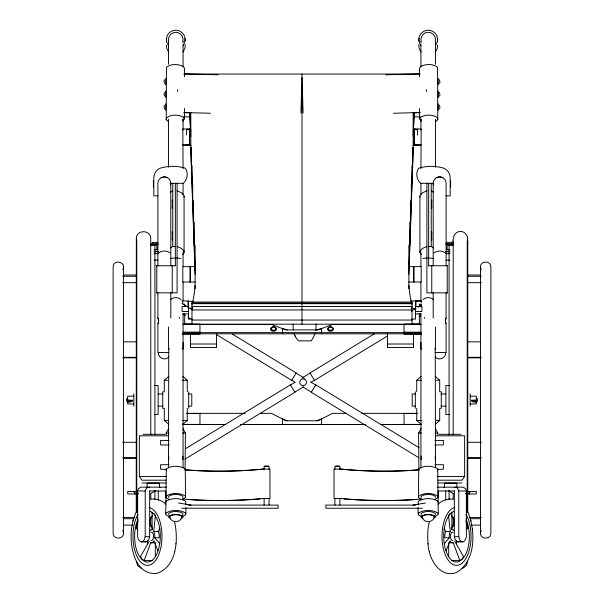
<?xml version="1.0" encoding="UTF-8"?>
<svg xmlns="http://www.w3.org/2000/svg" width="604" height="604" viewBox="0 0 604 604"><rect width="100%" height="100%" fill="white"/><g stroke="black" fill="none" stroke-linecap="round" stroke-linejoin="round"><path stroke-width="0.91" d="M183.072 342.415L183.072 348.969M448.651 556.812L448.727 543.668M434.533 348.886L435.507 348.969L435.507 327.013M177.621 91.529L177.674 89.686M300.935 113.061L301.894 77.916M408.885 270.041L413.174 147.67M408.885 274.186L413.174 151.815L413.174 112.691M169.467 348.886L168.493 348.969L168.493 327.013M421.902 348.886L420.928 348.969L420.928 342.415M131.551 528.719L131.483 529.112C129.475 545.963 134.526 574.857 156.466 573.49C177.048 566.96 178.595 539.198 174.465 521.312M413.174 132.08L414.231 112.691L420.309 112.691M413.174 136.225L414.231 112.691M445.639 352.517C446.258 357.93 438.791 361.184 435.25 357.039M149.664 490.992L149.664 536.669A8.079 4.039 90 0 1 145.881 541.916L141.419 541.916A8.079 4.039 -90 0 1 137.629 536.669L137.629 490.992L138.263 488.847L140.785 487.164L165.836 487.164A5.821 5.043 90 0 1 166.357 487.201M141.419 541.916A8.079 4.039 -90 0 0 145.202 536.669L145.239 490.425L147.014 487.67L149.664 487.164M167.995 121.366L166.236 119.735L166.417 117.954C171.023 114.179 178.127 114.518 183.254 117.085L184.469 118.792L182.823 121.208L182.823 119.464M159.683 543.638L154.684 537.756A6.561 3.277 -90 0 0 153.703 531.497L155.454 515.469M136.247 491.739L136.33 238.89C135.711 229.346 151.34 229.346 150.721 238.89L150.804 434.646M467.67 561.229L466.386 565.593L462.747 568.319M123.51 267.028L123.51 533.09C123.767 539.765 112.873 539.765 113.129 533.09L113.129 267.028C113.122 258.444 127.112 262.189 122.816 269.618M185.171 46.017L184.847 48.456L182.914 52.027M170.592 184.983L170.811 183.306A6.463 6.463 0 0 0 164.348 176.844L161.117 177.712M437.598 46.017L437.281 48.456L435.348 52.027M480.49 267.028C480.233 260.354 491.127 260.354 490.871 267.028L490.871 533.09C491.127 539.765 480.233 539.765 480.49 533.09L480.49 267.028L481.184 269.618M480.49 533.09L481.184 530.493M168.743 456.141L168.743 459.674M182.823 459.674L182.823 456.141M421.177 456.141L421.177 459.674M435.257 459.674L435.257 456.141M158.558 321.721L157.893 323.933L157.893 352.517L168.916 352.517M445.442 320.158L446.092 317.923L446.107 292.849M175.907 543.932L175.983 543.547M132.971 521.003L135.734 512.728M174.345 552.486L174.496 551.656M131.483 529.112L133.122 520.172M453.279 244.378C452.275 239.124 453.815 231.438 460.474 231.43C465.306 231.37 468.968 236.64 467.224 241.147L467.224 491.739M429.535 521.312C427.473 528.523 427.489 536.125 428.017 543.547L428.093 543.932M476.322 400.059L471.799 400.293A10.442 1.359 0 0 0 476.322 401.29M453.71 525.321L454.616 521.833M420.928 145.579L414.238 145.179L414.487 128.743L421.177 129.135L420.928 168.614M414.238 145.179L414.487 128.743M158.044 323.759L158.739 320.935L157.908 317.923L157.893 292.849M138.014 518.919L136.081 524.415L134.934 530.72A25.723 12.858 -90 0 0 138.777 555.265L141.525 559.123L144.673 561.426A25.723 12.858 -90 0 0 156.949 553.74L158.875 548.243L160.03 541.939A25.723 12.858 -90 0 0 156.187 517.394L153.439 513.536L150.283 511.226M149.8 520.965L150.517 518.919A25.723 12.858 -90 0 1 152.631 515.227M149.263 541.161L140.438 556.699L142.159 559.123L144.137 560.572L150.766 542.732A6.561 3.277 -90 0 0 153.892 540.769L157.969 550.848M168.909 499.198L166.327 497.726L165.979 496.873L166.327 468.787C171.747 465.42 179.818 465.42 185.239 468.787L185.587 496.873L185.239 497.726L182.657 499.198M165.979 496.873L166.327 496.012C171.747 492.653 179.818 492.653 185.239 496.012L185.587 496.873M168.682 516.352L166.002 514.834L166.002 513.06C171.604 509.572 179.962 509.572 185.564 513.06L185.564 514.834L182.884 516.352M185.239 470.501L185.587 469.64M182.823 497.492L182.823 496.254C178.784 493.778 172.789 493.778 168.743 496.254L168.743 497.492M182.287 515.891L181.427 516.941M182.823 514.563L182.823 513.332C178.784 510.848 172.789 510.848 168.743 513.332L168.743 514.563M421.343 499.198L418.761 497.726L418.413 496.873L418.761 468.787C424.182 465.42 432.253 465.42 437.674 468.787L438.021 496.873L437.674 497.726L435.091 499.198M418.413 496.873L418.761 496.012C424.182 492.653 432.253 492.653 437.674 496.012L438.021 496.873M421.116 516.352L418.436 514.834L418.436 513.06C424.038 509.572 432.396 509.572 437.998 513.06L437.998 514.834L435.318 516.352M437.674 470.501L438.021 469.64M435.257 497.492L435.257 496.254C431.211 493.778 425.216 493.778 421.177 496.254L421.177 497.492M434.721 515.891L433.861 516.941M435.257 514.563L435.257 513.332C431.211 510.848 425.216 510.848 421.177 513.332L421.177 514.563M451.445 529.368L454.502 521.803M446.031 550.848L450.108 540.769A6.561 3.277 -90 0 0 453.234 542.732L459.863 560.572L461.841 559.123L463.562 556.699L454.736 541.161M164.477 79.773L164.069 80.981L164.477 83.465M164.477 92.427L164.069 93.635L164.477 96.119M164.477 105.232L164.069 106.44L164.477 108.924M439.523 83.465L439.931 82.257L439.523 79.773M439.523 96.119L439.931 94.911L439.523 92.427M439.523 108.924L439.931 107.716L439.523 105.232M421.177 302.612L421.902 300.958L415.575 300.958L415.529 319.086L411.777 319.086M437.598 45.519L437.281 46.04M166.153 434.925L166.153 433.045L168.743 428.485M418.912 469.716L418.58 433.045L421.177 428.485M154.684 537.756L159.184 537.756A6.561 3.277 -90 0 0 158.203 531.497L159.901 528.289M421.177 119.464L421.177 121.208L419.531 118.792L420.746 117.085C425.873 114.518 432.977 114.179 437.583 117.954L437.764 119.735L436.005 121.366M449.006 514.819L449.92 513.536M436.111 435.794L464.627 435.794L464.627 476.556L461.969 480.203L438.096 480.203M182.906 254.631L183.586 253.763A12.231 5.934 0 0 0 183.88 251.022L181.593 248.463L177.093 246.5M444.317 543.638L449.316 537.756A6.561 3.277 -90 0 1 450.297 531.497L448.546 515.469M157.893 317.946L158.558 320.158M446.107 317.946L445.261 320.935L446.107 323.933L446.107 352.517L435.084 352.517M180.951 519.229C178.474 522.536 173.091 522.536 170.607 519.229M433.393 519.229C430.909 522.536 425.526 522.536 423.049 519.229M168.743 424.242L164.303 420.55L164.303 408.312L162.733 408.312L162.733 391.807L164.303 391.807L164.303 380.263L168.743 376.39M416.73 391.807L416.73 380.263L421.177 376.39M187.27 408.312L187.27 420.55L182.823 424.242M435.257 376.39L439.697 380.263L439.697 391.807L441.267 391.807L441.267 408.312L439.697 408.312L439.697 420.55L435.257 424.242M168.75 357.039C165.209 361.184 157.742 357.93 158.361 352.517M158.754 252.872C161.864 250.403 166.832 250.403 169.943 252.872M434.057 252.872C437.168 250.403 442.136 250.403 445.246 252.872M438.126 504.174C442.015 500.331 447.632 498.368 453.008 499.168M451.498 512.381L451.898 512.086L451.807 529.927A6.561 3.277 -90 0 1 454.276 530.788M453.717 511.226L450.561 513.536L447.813 517.394A25.723 12.858 -90 0 0 443.97 541.939L445.125 548.243L447.051 553.74A25.723 12.858 90 0 0 459.327 561.426L462.475 559.123L465.223 555.265A25.723 12.858 -90 0 0 469.066 530.72L467.919 524.415L465.986 518.919M170.63 299.546C173.439 296.934 178.127 296.934 180.936 299.546M423.064 299.546C425.873 296.934 430.561 296.934 433.37 299.546M170.434 192.238L172.759 190.826M170.434 247.912L172.759 246.5L175.341 246.5M185.481 448.689L290.418 384.854L294.933 392.268L185.186 459.025M374.404 333.763L310.003 372.947L314.51 380.354L386.968 336.285M411.437 311.241L415.461 308.787M417.877 307.323L421.094 305.36M290.509 385.005L294.888 382.347M302.03 377.998L310.094 373.091M294.835 392.117L303.321 386.96M311.113 382.219L314.42 380.203M419.168 316.692L420.777 315.711M136.21 492.003L137.727 491.173M136.21 493.627L137.727 492.796M150.464 493.627L155.794 490.72M466.364 529.24L468.002 528.372L466.069 520.965L468.002 528.372L466.499 528.372M318.036 420.784L332.532 413.355L346.643 413.355M443.698 487.662L444.182 487.443A5.821 5.043 -90 0 1 444.687 487.292M180.936 518.572L182.823 517.5L182.823 516.269C178.784 513.793 172.789 513.793 168.743 516.269L168.743 517.5L170.63 518.572M433.37 518.572L435.257 517.5L435.257 516.269C431.211 513.793 425.216 513.793 421.177 516.269L421.177 517.5L423.064 518.572M433.68 518.013L434.502 517.424L434.502 516.345C430.894 514.14 425.556 514.147 421.939 516.337L421.932 517.424L422.755 518.013M436.42 177.712L439.652 176.844L442.883 177.712M181.245 518.013L182.068 517.424L182.068 516.345C178.459 514.14 173.114 514.14 169.498 516.345L169.498 517.424L170.32 518.013M426.907 190.826L422.407 192.789L420.12 195.356A12.231 5.934 0 0 0 420.022 197.183M426.907 246.5L422.407 248.463L420.12 251.022A12.231 5.934 0 0 0 420.414 253.763L421.094 254.631M316.775 329.905L321.57 328.538L321.57 333.816M170.63 258.437L175.152 257.946M423.064 258.437L427.587 257.946M412.909 505.103L425.427 503.004M150.992 499.168C156.368 498.368 161.985 500.331 165.873 504.174M418.081 469.897A156.768 53.409 1.8 0 1 339.901 469.014L340.777 469.104L334.035 469.104L334.035 498.481L340.777 498.481M454.336 487.164L456.986 487.67L458.761 490.425L458.798 536.669A8.079 4.039 -90 0 0 462.581 541.916A8.079 4.039 -90 0 0 466.371 536.669L466.371 490.992L465.737 488.847L463.215 487.164L438.164 487.164A5.821 5.043 -90 0 0 437.643 487.201M184.998 469.836L192.412 470.357A156.187 53.212 -1.8 0 0 257.531 469.618L264.099 469.014A156.768 53.409 -1.8 0 1 185.919 469.897M264.19 498.481L259.924 498.866A165.919 56.519 -1.8 0 1 190.743 499.651L182.295 499.063M263.336 469.104L269.965 469.104L269.965 498.481L263.223 498.481M419.002 469.836L411.588 470.357A156.187 53.212 1.8 0 1 346.469 469.618L340.716 469.097M421.705 499.063L413.257 499.651A165.919 56.519 1.8 0 1 344.076 498.866L339.81 498.481M183.072 145.579L189.762 145.179L189.513 128.743L182.823 129.135L183.072 168.614M189.762 129.588L186.417 129.792L186.417 134.934M182.823 144.726L189.513 144.333L189.762 145.179M437.356 469.474L443.411 469.142L443.411 464.718L434.918 464.718M385.873 74.79L419.531 73.869M393.521 113.258L419.682 112.54M187.761 301.381L193.401 301.373M410.811 300.996L421.131 300.981M168.743 348.886L168.493 467.836M183.714 74.043L420.286 74.043M183.692 112.691L189.769 112.691L190.826 132.08M183.692 116.844L189.769 116.844L190.826 136.225M414.231 116.844L420.309 116.844M186.417 145.383L191.113 145.383M412.887 145.383L417.583 145.383M157.893 195.855L153.831 195.855L153.831 177.78A10.404 10.404 0 0 1 160.12 168.229A43.261 43.261 0 0 1 185.42 168.229A11.921 11.921 0 0 1 183.374 183.306L170.811 183.306L170.811 265.76M446.107 195.855L450.169 195.855L450.169 177.78A10.404 10.404 0 0 0 443.88 168.229A43.261 43.261 0 0 0 418.58 168.229A11.921 11.921 0 0 0 420.626 183.306L433.189 183.306A6.463 6.463 0 0 1 439.652 176.844A6.463 6.463 0 0 1 446.107 183.306L446.107 265.76M157.908 242.385L152.246 242.385L152.246 244.235M446.092 242.385L451.754 242.385L451.754 244.235M158.097 243.948L151.174 243.948L151.174 245.579L156.897 245.579L156.897 249.875M445.903 243.948L452.826 243.948L452.826 245.579L447.103 245.579L447.103 249.875M152.246 244.152L158.112 244.152M445.888 244.152L451.754 244.152M428.659 246.5L431.241 246.5L433.566 247.912M154.103 249.731L156.897 249.731M447.103 249.731L449.897 249.731M154.715 251.513L158.112 251.513M445.888 251.513L449.285 251.513M153.922 251.717L158.112 251.717M445.888 251.717L450.078 251.717M153.99 253.665L158.346 253.665M445.654 253.665L450.01 253.665M154.133 260.135L157.908 260.135M446.092 260.135L449.867 260.135M156.3 265.76L175.341 265.76M428.659 265.76L447.7 265.76M195.137 266.628L182.823 266.628L182.823 282.023L195.137 282.023M408.863 266.628L421.177 266.628L421.177 282.023L408.863 282.023M123.51 275.001L136.617 275.001M467.383 275.001L480.49 275.001M122.589 276.285L136.617 276.285M467.383 276.285L481.411 276.285M122.589 282.68L136.617 282.68M467.383 282.68L481.411 282.68M156.3 292.849L177.093 292.849L177.093 183.306M447.7 292.849L426.907 292.849L426.907 183.306M191.974 303.132L412.026 303.132M191.974 303.676L412.026 303.676M182.952 304.144L184.658 304.144L184.658 305.881M421.048 304.144L419.342 304.144L419.342 306.749M191.974 306.47L412.026 306.47M415.529 306.553L421.902 306.553L421.902 311.521L415.529 311.521M189.935 308.523L192.767 308.523M411.233 308.523L415.945 308.523M191.974 309.965L412.026 309.965M188.471 311.521L182.098 311.521L182.098 306.553L188.471 306.553L188.471 319.086L192.223 319.086M182.952 313.876L188.471 313.876M415.529 313.876L421.048 313.876M191.974 320.044L412.026 320.044M192.314 324.023L184.658 324.023L184.658 313.876M411.686 324.023L419.342 324.023L419.342 313.876M183.103 324.106L199.954 324.106L199.954 332.63M420.897 324.106L404.046 324.106L404.046 332.63M183.02 324.446L271.468 324.446L285.964 329.905L318.036 329.905L332.532 324.446L420.98 324.446M183.103 332.17L199.954 332.17M404.046 332.17L420.897 332.17M183.02 332.63L420.98 332.63M182.937 333.816L421.064 333.816M182.272 334.155L199.954 334.155L199.954 333.635M421.728 334.155L404.046 334.155L404.046 333.635M123.51 341.856L136.617 341.856M467.383 341.856L480.49 341.856M190.449 344.001L216.549 344.001M387.451 344.001L413.551 344.001M182.098 348.886L182.823 348.886M123.51 357.311L136.617 357.311M467.383 357.311L480.49 357.311M122.589 357.84L136.617 357.84M467.383 357.84L481.411 357.84M182.823 376.39L187.27 380.263L187.27 391.807M164.303 380.263L167.663 380.263M182.317 380.263L187.27 380.263M416.73 380.263L421.683 380.263M436.337 380.263L439.697 380.263M154.677 385.533L158.12 385.533L158.12 414.586L154.677 414.586M449.323 385.533L445.88 385.533L445.88 414.586L449.323 414.586M158.316 393.974L162.733 393.974M188.697 393.974L191.785 393.974L191.785 406.145L188.697 406.145M415.303 393.974L412.215 393.974L412.215 406.145L415.303 406.145M441.267 393.974L445.684 393.974M133.816 396.179L127.678 396.179L127.678 403.94L133.816 403.94M470.184 396.179L476.322 396.179L476.322 403.94L470.184 403.94M127.678 400.059L132.201 400.293A10.442 1.359 0 0 1 127.678 401.29M158.316 406.145L162.733 406.145M441.267 406.145L445.684 406.145M186.553 413.355L245.118 413.355M260.181 413.378L271.468 413.355L285.964 420.784M361.698 413.355L417.447 413.355M186.923 413.43L199.954 413.43M404.046 413.43L417.077 413.43M164.303 420.55L167.663 420.55M182.317 420.55L187.27 420.55M416.73 408.312L416.73 420.55L421.683 420.55M436.337 420.55L439.697 420.55M285.964 420.769L318.036 420.769M421.177 424.242L416.73 420.55M182.272 424.386L225.405 424.476L183.02 424.491M380.475 424.476L421.728 424.386M381.418 424.491L420.98 424.491M182.823 428.485L185.42 433.045L185.088 469.716M435.257 428.485L437.847 433.045L437.847 434.925M166.153 433.045L168.969 433.045M182.597 433.045L185.42 433.045M418.58 433.045L421.403 433.045M435.031 433.045L437.847 433.045M143.065 434.314L164.869 434.314M439.131 434.314L460.935 434.314M167.889 435.794L139.373 435.794L139.373 476.556L142.031 480.203L165.904 480.203M169.097 440.437L160.588 440.437L160.672 444.959L169.097 444.959M434.903 440.437L443.411 440.437L443.328 444.959L434.903 444.959M122.589 442.279L136.617 442.279M467.383 442.279L481.411 442.279M122.589 457.734L136.617 457.734M467.383 457.734L481.411 457.734M123.51 458.262L136.617 458.262M467.383 458.262L480.49 458.262M169.082 464.718L160.588 464.718L160.588 469.142L166.644 469.474M264.741 466.016L268.44 466.016M335.56 466.016L339.259 466.016M139.373 476.556L166.259 476.556M437.741 476.556L464.627 476.556M142.031 482.974L165.904 482.974M438.096 482.974L461.969 482.974M137.629 490.992L145.202 490.992M149.286 490.992L165.836 490.992L165.836 502.181M454.714 490.992L438.164 490.992L438.164 502.181M458.798 490.992L466.371 490.992M137.448 491.452L127.761 491.452L127.761 493.951L138.331 493.951M466.552 491.452L476.239 491.452L476.239 493.951L465.669 493.951M136.557 492.003L133.884 492.003L133.884 491.452M467.443 492.003L470.116 492.003L470.116 491.452M134.518 493.627L138.173 493.627M465.827 493.627L469.482 493.627M188.267 505.103L278.119 505.103L278.119 508.243L181.676 508.243M415.733 505.103L325.881 505.103L325.881 508.243L422.324 508.243M122.589 517.439L134.745 517.439M469.255 517.439L481.411 517.439M123.51 518.715L133.809 518.715M470.191 518.715L480.49 518.715M123.51 525.118L132.872 525.118M471.128 525.118L480.49 525.118M137.501 528.372L135.998 528.372L137.931 520.965L135.998 528.372L137.637 529.24M153.703 531.497L158.203 531.497M444.099 528.289L445.797 531.497L450.297 531.497M145.202 536.669L149.664 536.669M454.336 490.992L454.336 536.669L458.798 536.669M449.316 537.756L444.816 537.756A6.561 3.277 -90 0 1 445.797 531.497M458.119 541.916L462.581 541.916M150.766 542.732L155.266 542.732M448.734 542.732L453.234 542.732M144.137 560.572L152.276 560.572M451.724 560.572L459.863 560.572M435.257 348.886L435.507 467.836M184.469 73.869L218.127 74.79M184.318 112.54L210.479 113.258M428.848 257.946L433.37 258.437M176.413 257.946L180.936 258.437M414.238 129.588L417.583 129.792L417.583 134.934M414.487 144.333L421.177 144.726M178.573 503.004L191.09 505.103M287.225 329.905L282.43 328.538L282.43 333.816M177.093 190.826L181.593 192.789L183.88 195.356A12.231 5.934 0 0 1 183.978 197.183M167.58 177.712L164.348 176.844A6.463 6.463 0 0 0 157.893 183.306L157.893 265.76M160.302 487.662L159.818 487.443A5.821 5.043 90 0 0 159.313 487.292M141.253 568.319L137.614 565.593L136.33 561.229M466.273 491.173L467.79 492.003M466.273 492.796L467.79 493.627M448.206 490.72L453.536 493.627M431.241 190.826L433.566 192.238M181.887 303.404L192.351 309.769M232.6 334.254L296.202 372.947L291.694 380.354L216.821 334.812M419.116 447.715L315.786 384.854L311.271 392.268L418.61 457.568M296.111 373.091L303.382 377.515M310.592 381.902L315.688 385.005M291.785 380.203L295.092 382.219M302.883 386.96L311.362 392.117M183.012 314.246L185.428 315.711M187.844 317.183L190.26 318.648M152.502 512.381L152.102 512.086L152.193 529.927A6.561 3.277 -90 0 0 149.724 530.788M422.574 516.941L421.713 515.891M170.139 516.941L169.279 515.891M421.086 52.027L419.153 48.456L418.829 46.017M168.652 52.027L166.719 48.456L166.402 46.017M154.08 513.536L154.994 514.819M166.719 46.04L166.402 45.519M295.046 335.816L295.605 336.911M182.823 302.612L182.098 300.958L188.425 300.958L188.425 307.708M122.816 530.493L123.51 533.09M149.498 521.803L152.555 529.368M418.413 469.64L418.761 470.501M165.979 469.64L166.327 470.501M468.266 512.728C475.507 531.724 476.103 560.92 456.284 572.622C439.206 578.549 428.349 557.771 428.017 543.547M454.2 520.965L453.483 518.919A25.723 12.858 -90 0 0 451.369 515.227M149.384 521.833L150.29 525.321M136.33 238.89L136.776 241.147L136.776 491.739M470.878 520.172L471.029 521.003M429.504 551.656L429.655 552.486M472.449 528.719L472.517 529.112M445.933 323.555L445.442 321.721M421.177 306.145L420.928 304.378L420.928 306.251M433.408 184.983L433.189 183.306L433.189 265.76M190.826 147.67L195.115 270.041M195.115 274.186L190.826 151.815L190.826 112.691M426.326 89.686L426.379 91.529M302.106 77.916L303.065 113.061M155.273 543.668L155.349 556.812M477.288 398.497L477.288 401.622M471.777 400.059L471.799 401.298A10.442 1.359 0 0 0 476.322 402.294M470.184 393.936L470.184 406.182M469.482 491.452L469.482 493.951M467.753 241.147L467.753 491.739M467.753 493.619L467.753 512.426M467.67 238.89L467.67 244.378M467.224 493.385L467.224 512.426M456.881 487.164L456.881 483.155L444.499 483.155L444.499 487.164M453.196 241.147L453.196 434.646M453.196 493.619L453.196 499.266M453.196 517.107L453.196 526.462M450.629 180.785L450.629 186.998M449.082 246.213L449.082 434.827M449.082 490.418L449.082 499.538M447.224 265.76L447.224 292.849M445.729 490.992L445.729 500.316M438.27 78.339L438.27 84.892M438.27 91L438.27 97.546M438.27 103.805L438.27 110.351M438.353 513.944L437.998 501.214C432.396 497.734 424.038 497.734 418.436 501.214L418.081 504.838M437.764 119.735L437.583 67.323C432.977 63.556 425.873 63.896 420.746 66.455L419.531 68.169L419.531 76.678M435.507 41.57L435.507 64.228M435.507 119.305L435.507 167.346M433.189 292.849L433.189 318.021M431.747 200.09L431.747 203.548M431.747 204.952L431.747 208.41M431.747 231.777L431.747 235.235M431.747 236.64L431.747 240.098M431.762 265.76L431.762 292.849M431.241 183.306L431.241 246.5M428.659 183.306L428.659 265.964M424.476 317.417L424.476 318.308M420.928 41.57L420.928 43.095M420.928 45.036L420.928 66.757M420.928 118.799L420.928 129.988M420.928 183.359L420.928 194.662M420.928 252.125L420.928 266.628M420.928 282.023L420.928 300.649M420.928 313.642L420.928 467.836M419.923 196.27L419.923 251.944M419.531 108.501L419.531 118.792M418.829 44.583L418.829 45.474M418.081 507.571L418.081 513.944M415.945 300.958L415.945 306.772M415.303 391.807L415.303 408.312M414.042 266.628L414.042 282.023M413.544 266.628L413.544 282.023M413.551 333.431L413.551 347.542L387.451 347.542L387.451 333.431M412.54 147.67L412.54 165.685M412.026 332.63L412.026 333.816M411.905 165.685L411.905 183.707M411.309 183.707L411.309 200.724M410.569 200.724L410.569 221.94M409.754 221.94L409.754 245.156M408.885 245.156L408.885 288.674M404.046 413.355L404.046 424.491M339.901 469.104L339.901 466.386L334.918 466.386L334.918 469.104M339.901 498.481L339.901 505.103M334.918 498.481L334.918 505.103M321.57 424.491L321.57 418.919L316.775 420.769M316.051 323.955L316.051 326.477A23.481 23.481 0 0 1 315.733 330.328M302 74.043L302 78.754M302 84.409L302 301.162M302 302.068L302 302.649M302 303.132L302 309.965M302 311L302 324.197M293.159 323.955L293.159 327.496A19.32 19.32 0 0 0 293.31 329.943M287.225 420.769L282.43 418.919L282.43 424.491M269.082 469.104L269.082 466.386L264.099 466.386L264.099 469.104M269.082 498.481L269.082 505.103M264.099 498.481L264.099 505.103M216.549 333.431L216.549 347.542L190.449 347.542L190.449 333.431M199.954 413.355L199.954 424.491M195.115 245.156L195.115 288.674M194.246 221.94L194.246 245.156M193.431 200.724L193.431 221.94M192.691 183.707L192.691 200.724M192.095 165.685L192.095 183.707M191.974 332.63L191.974 333.816M191.46 147.67L191.46 165.685M190.456 266.628L190.456 282.023M189.958 266.628L189.958 282.023M189.769 112.691L189.769 116.844M189.513 128.743L189.513 144.333M188.697 391.807L188.697 408.312M188.055 300.958L188.055 306.772M185.919 504.838L185.564 501.214C179.962 497.734 171.604 497.734 166.002 501.214L165.647 513.944M185.919 507.571L185.919 513.944M185.171 44.583L185.171 45.474M184.469 76.678L184.469 68.169L183.254 66.455C178.127 63.896 171.023 63.556 166.417 67.323L166.236 119.735M184.469 108.501L184.469 118.792M184.077 196.27L184.077 251.944M183.072 41.57L183.072 43.095M183.072 45.036L183.072 66.757M183.072 118.799L183.072 129.988M183.072 183.359L183.072 194.662M183.072 252.125L183.072 266.628M183.072 282.023L183.072 300.649M183.072 313.642L183.072 467.836M179.524 317.417L179.524 318.308M175.341 183.306L175.341 265.964M172.759 183.306L172.759 246.5M172.253 200.09L172.253 203.548M172.253 204.952L172.253 208.41M172.253 231.777L172.253 235.235M172.253 236.64L172.253 240.098M172.238 265.76L172.238 292.849M170.811 292.849L170.811 318.021M168.493 41.57L168.493 64.228M168.493 119.305L168.493 167.346M165.73 78.339L165.73 84.892M165.73 91L165.73 97.546M165.73 103.805L165.73 110.351M159.501 487.164L159.501 483.155L147.119 483.155L147.119 487.164M158.271 490.992L158.271 500.316M156.776 265.76L156.776 292.849M154.918 246.213L154.918 434.827M154.918 490.418L154.918 499.538M153.371 180.785L153.371 186.998M150.804 493.619L150.804 499.266M150.804 517.107L150.804 526.462M136.776 493.385L136.776 512.426M136.247 493.619L136.247 512.426M134.518 491.452L134.518 493.951M133.816 393.936L133.816 406.182M132.223 400.059L132.223 401.245A10.442 1.359 0 0 1 127.678 402.294M126.712 398.497L126.712 401.622M314.79 334.08A23.481 23.481 0 0 1 311.136 340.86L298.527 340.86A19.32 19.32 0 0 1 294.125 333.536M303.903 378.799A3.39 3.382 -31.3 0 1 304.718 379.146M260.007 498.851A166.5 56.723 -1.8 0 1 190.592 499.644M168.743 41.472A7.293 7.293 0 0 1 175.787 32.291A7.293 7.293 0 0 1 182.823 41.472M182.287 516.035A6.508 2.65 0 0 1 182.068 516.722M169.498 516.722A6.508 2.65 0 0 1 169.271 516.035M168.599 45.617A9.385 9.385 0 0 1 169.339 32.759A9.385 9.385 0 0 1 182.227 32.759A9.385 9.385 0 0 1 182.974 45.617M166.719 41.042A9.385 4.885 0 0 1 166.719 38.513M184.847 38.513A9.385 4.885 0 0 1 184.847 41.042M195.115 285.435A28.011 3.647 -86.8 0 1 191.974 304.371M192.427 307.074A28.011 3.647 -86.8 0 1 191.974 308.523M150.864 532.396A4.122 2.061 -90 0 1 153.537 536.156A4.122 2.061 -90 0 1 151.03 540.354M147.716 544.023A25.723 12.858 -90 0 1 147.316 540.754M145.881 541.916A8.079 4.039 -90 0 1 144.296 541.267M149.15 507.473A29.052 14.526 -90 0 1 161.064 546.62A29.052 14.526 -90 0 1 139.177 560.157A29.052 14.526 -90 0 1 137.954 514.397M413.408 499.644A166.5 56.723 1.8 0 1 343.993 498.851M421.177 41.472A7.293 7.293 0 0 1 428.213 32.291A7.293 7.293 0 0 1 435.257 41.472M434.729 516.035A6.508 2.65 0 0 1 434.502 516.722M421.932 516.722A6.508 2.65 0 0 1 421.713 516.035M421.026 45.617A9.385 9.385 0 0 1 421.773 32.759A9.385 9.385 0 0 1 434.661 32.759A9.385 9.385 0 0 1 435.401 45.617M437.281 38.513A9.385 4.885 0 0 1 437.281 41.042M419.153 41.042A9.385 4.885 0 0 1 419.153 38.513M412.026 304.371A28.011 3.647 86.8 0 1 408.885 285.435M412.026 308.523A28.011 3.647 86.8 0 1 411.573 307.074M452.97 540.354A4.122 2.061 -90 0 1 450.463 536.156A4.122 2.061 -90 0 1 453.136 532.396M459.704 541.267A8.079 4.039 -90 0 1 454.336 536.669M456.684 540.754A25.723 12.858 -90 0 1 456.284 544.023M466.046 514.397A29.052 14.526 -90 0 1 464.823 560.157A29.052 14.526 -90 0 1 442.936 546.62A29.052 14.526 -90 0 1 454.85 507.473M412.026 302.068L191.974 302.068L191.974 324.197L412.026 324.197L412.026 302.068M365.39 424.476L240.49 424.476L365.39 424.491M303.102 385.631A3.39 3.382 -31.3 0 0 306.054 380.558A3.39 3.382 -31.3 0 0 300.188 380.543A3.39 3.382 -31.3 0 0 303.102 385.631M272.057 330.916A2.907 2.137 0 0 0 276.421 329.059A2.907 2.137 0 0 0 272.057 327.209A2.907 2.137 0 0 0 272.057 330.916M271.891 329.784A2.288 1.684 0 0 0 275.726 329.029A2.288 1.684 0 0 0 272.917 326.968A2.288 1.684 0 0 0 271.891 329.784M329.037 330.916A2.907 2.137 0 0 0 333.393 329.059A2.907 2.137 0 0 0 329.037 327.209A2.907 2.137 0 0 0 329.037 330.916M328.87 329.784A2.288 1.684 0 0 0 332.698 329.029A2.288 1.684 0 0 0 329.897 326.968A2.288 1.684 0 0 0 328.87 329.784"/></g></svg>
